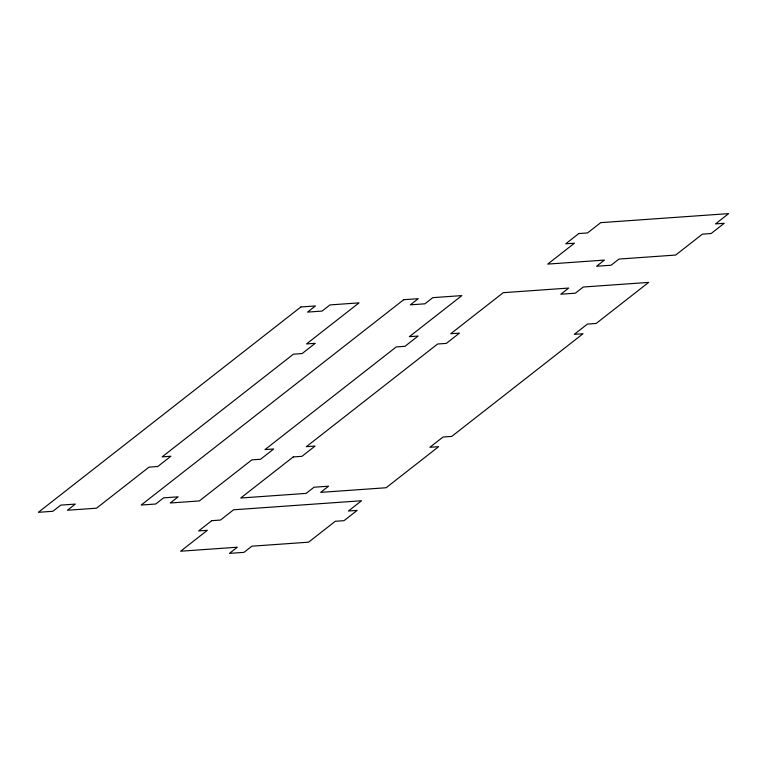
<?xml version="1.0" encoding="UTF-8"?>
<svg xmlns="http://www.w3.org/2000/svg" width="767" height="767" viewBox="0 0 767 767"><rect width="100%" height="100%" fill="white"/><g stroke="black" fill="none" stroke-linecap="round" stroke-linejoin="round"><path stroke-width="1.15" d="M300.875 306.973L38.35 512.308L52.894 511.282L60.766 505.117L75.31 504.092L67.429 510.256L96.508 508.195L149.019 467.132L157.743 466.518L170.868 456.25L162.144 456.864L293.406 354.201L302.131 353.577L315.256 343.309L306.532 343.932L359.033 302.86L329.954 304.921L322.082 311.076L307.538 312.102L315.41 305.947L300.875 306.973M403.71 299.705L141.186 505.041L155.73 504.015L163.601 497.86L178.145 496.824L170.264 502.989L199.343 500.937L251.854 459.864L260.579 459.251L273.704 448.983L264.979 449.596L396.242 346.933L404.966 346.32L418.092 336.051L409.367 336.665L461.868 295.602L432.789 297.654L424.918 303.809L410.374 304.835L418.255 298.679L403.71 299.705M211.759 520.668L198.624 530.937L207.349 530.323L180.619 551.224L237.329 547.216L229.448 553.381L243.992 552.355L251.864 546.19L308.574 542.183L335.304 521.282L344.028 520.668L357.154 510.4L348.429 511.014L361.554 500.746L233.609 509.787L220.474 520.055L211.759 520.668M293.224 456.94L240.723 498.013L306.148 493.392L314.029 487.227L328.564 486.201L320.692 492.366L386.117 487.745L438.628 446.672L429.903 447.286L443.029 437.027L451.753 436.404L583.016 333.741L574.291 334.354L587.417 324.086L596.141 323.473L648.642 282.4L583.217 287.021L575.336 293.186L560.802 294.212L568.673 288.056L503.248 292.678L450.737 333.741L459.462 333.127L446.336 343.395L437.612 344.009L306.349 446.682L315.074 446.058L301.949 456.327L293.224 456.94M578.845 233.542L565.72 243.81L574.445 243.197L547.715 264.097L604.425 260.09L596.544 266.254L611.088 265.229L618.959 259.064L675.669 255.056L702.399 234.156L711.124 233.532L724.249 223.274L715.525 223.887L728.65 213.619L600.695 222.66L587.57 232.928L578.845 233.542"/></g></svg>
